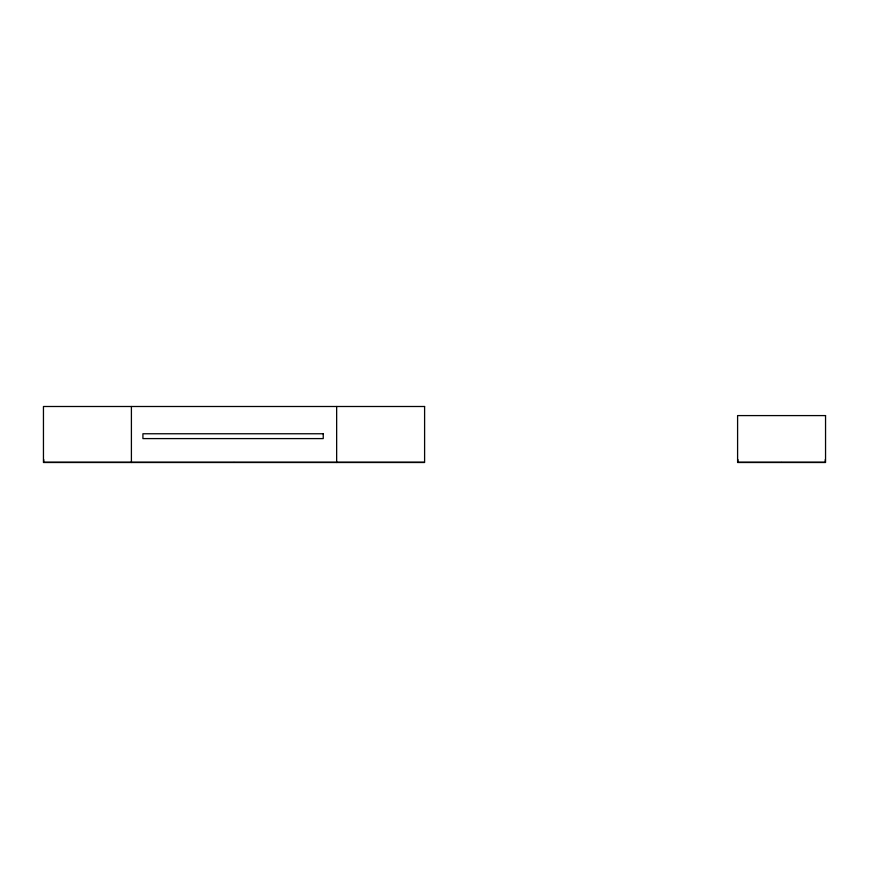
<?xml version="1.0" encoding="UTF-8"?>
<svg xmlns="http://www.w3.org/2000/svg" width="869" height="869" viewBox="0 0 869 869"><rect width="100%" height="100%" fill="white"/><g stroke="black" fill="none" stroke-linecap="round" stroke-linejoin="round"><path stroke-width="1.3" d="M131.11 462.21L43.743 462.21L43.743 459.571M131.697 462.21L233.739 462.21M234.326 462.21L336.357 462.21M336.944 462.21L424.311 462.21M781.274 462.21L737.89 462.21L737.89 459.571M781.861 462.21L825.257 462.21L825.257 459.571M336.651 406.496L336.651 462.504M131.404 406.496L131.404 462.504M424.604 406.496L43.45 406.496L43.45 462.504L424.604 462.504L424.604 406.496M825.55 415.588L737.596 415.588L737.596 462.504L825.55 462.504L825.55 415.588M323.235 433.761L142.918 433.761L142.918 438.595L323.235 438.595L323.235 433.761"/></g></svg>
